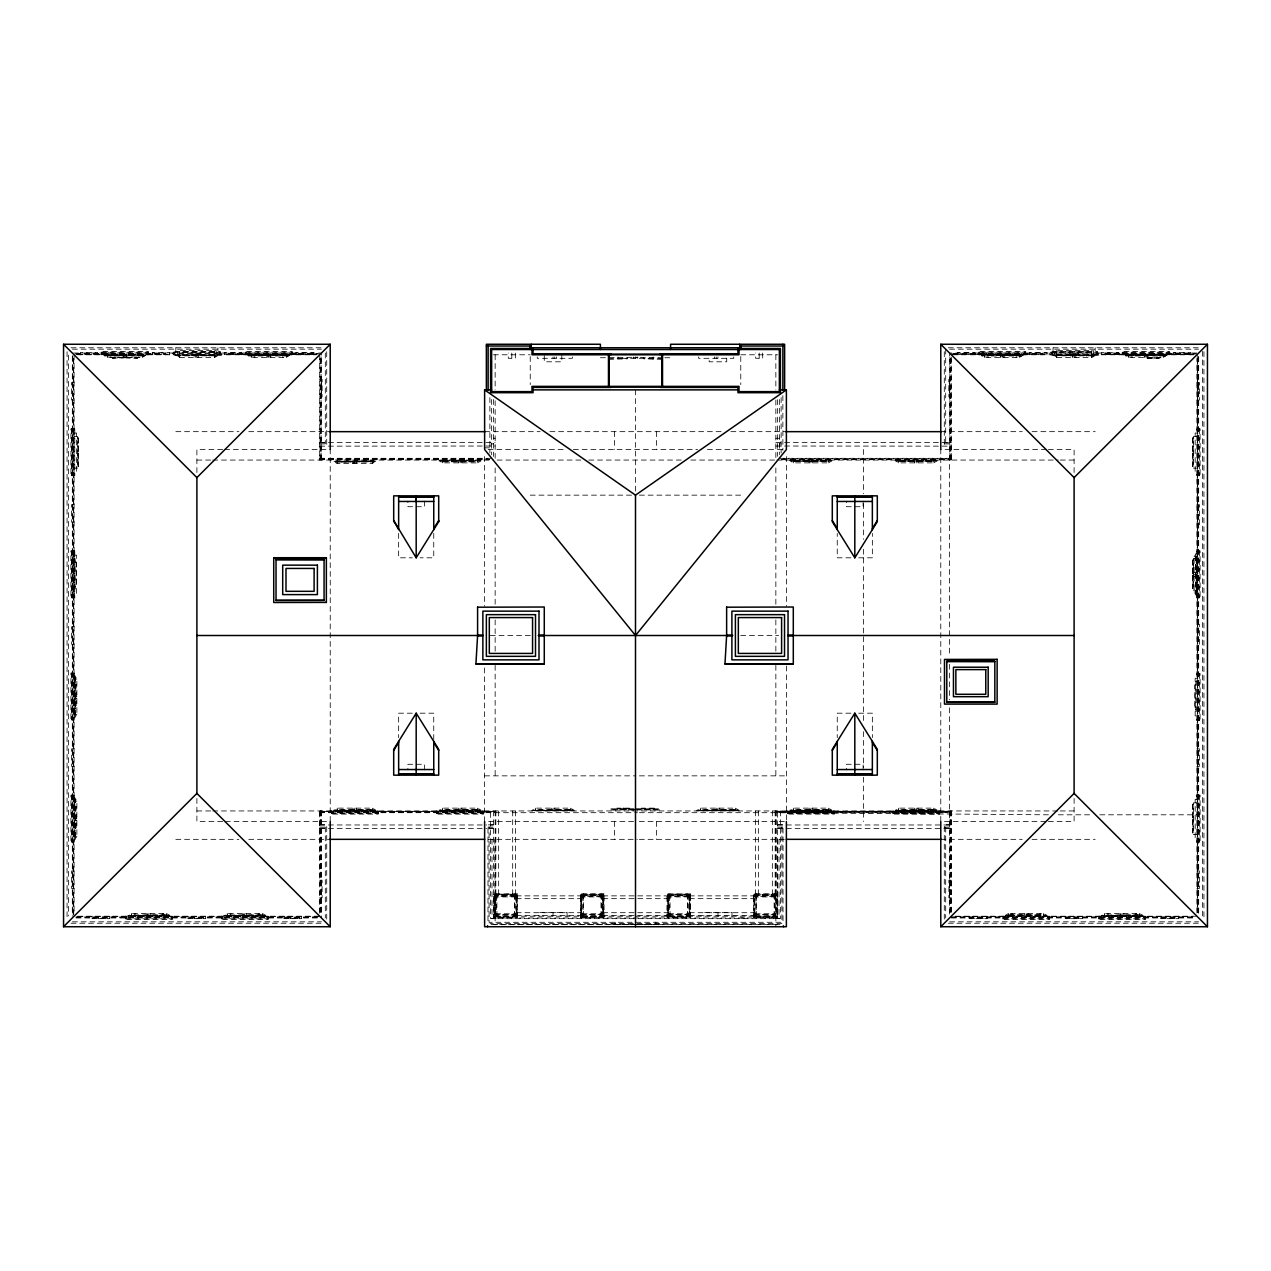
<?xml version="1.0" encoding="UTF-8"?>
<svg xmlns="http://www.w3.org/2000/svg" width="1271" height="1271" viewBox="0 0 1271 1271"><rect width="100%" height="100%" fill="white"/><g stroke="black" fill="none" stroke-linecap="round" stroke-linejoin="round"><path stroke-width="0.75" stroke-dasharray="5 3.75" d="M398.649 533.391L398.649 557.81L412.297 557.81M433.745 533.391L433.745 557.81L420.097 557.81M321.452 389.879L321.452 385.939M1198.664 389.879L1198.68 385.939M74.02 597.958L74.02 550.931M106.637 354.959L106.43 355.991L143.48 355.991L143.273 354.959L106.637 354.959L107.415 356.198L103.904 354.784M74.083 675.505L75.482 679.016L75.482 714.095L74.083 717.607M74.083 797.616L75.482 801.127L75.482 836.207L74.083 839.718M178.353 355.991L179.545 355.165L179.338 356.198L175.827 355.483L175.827 347.777M250.498 354.959L250.292 355.991L287.341 355.991L287.135 354.959L250.498 354.959L251.277 356.198L247.766 354.784M169.98 916.216L166.469 914.802L167.248 916.041L167.454 915.009L130.405 915.009L130.611 916.041L131.596 915.517M336.465 460.928L336.259 461.961L373.309 461.961L373.102 460.928L333.733 461.452L375.835 460.753L372.339 463.565L337.244 463.565L333.733 461.452L375.835 461.452L337.244 462.167M265.877 916.216L262.382 914.802L263.145 916.041L263.351 915.009L226.302 915.009L227.493 915.724M375.835 810.946L372.339 809.548L373.102 810.771L373.309 809.738L336.259 809.738L336.465 810.771L373.102 810.771M439.003 460.054L442.515 461.452L441.736 460.229L441.53 461.262L478.579 461.262L478.373 460.229L477.594 461.452L481.105 460.054M481.105 810.946L477.594 809.548L478.373 810.771L478.579 809.738L441.53 809.738L441.736 810.771L478.373 810.771M574.095 810.946L570.584 809.548L571.362 810.771L571.569 809.738L534.519 809.738L534.726 810.771L571.362 810.771M789.895 460.054L793.406 461.452L792.627 460.229L792.421 461.262L829.47 461.262L829.264 460.229L828.485 461.452L831.997 460.054M739.007 810.946L735.496 809.548L736.274 810.771L736.481 809.738L699.431 809.738L699.638 810.771L736.274 810.771M831.997 810.946L828.485 809.548L829.264 810.771L829.47 809.738L792.421 809.738L792.627 810.771L829.264 810.771M895.165 460.054L898.661 461.452L897.898 460.229L897.691 461.262L934.741 461.262L934.535 460.229L933.756 461.452L937.267 460.054M983.865 354.959L983.659 355.991L1020.708 355.991L1020.502 354.959L983.865 354.959L984.628 356.198L981.133 354.784M937.267 810.946L933.756 809.548L934.535 810.771L934.741 809.738L897.691 809.738L897.898 810.771L934.535 810.771M1055.581 355.991L1056.773 355.165L1056.566 356.198L1053.055 355.483L1053.055 347.777M1127.727 354.959L1127.52 355.991L1164.57 355.991L1164.363 354.959L1127.727 354.959L1128.505 356.198L1124.994 354.784M1005.091 916.216L1008.602 914.802L1007.824 916.041L1007.617 915.009L1044.667 915.009L1044.46 916.041L1043.698 914.802L1047.193 916.216M1196.917 595.495L1195.518 591.984L1195.518 556.905L1196.917 553.393M1196.742 556.126L1196.742 592.763L1195.709 592.969L1195.709 555.92L1196.742 556.126L1196.218 574.238M1143.09 916.216L1139.594 914.802L1140.357 916.041L1140.564 915.009L1103.514 915.009L1103.721 916.041L1104.706 915.517M148.119 354.784L148.119 352.21L147.055 354.784M218.993 354.784L220.042 352.21L220.042 354.784M291.98 354.784L291.98 352.21L290.932 354.784M125.765 916.216L125.765 918.79L126.83 916.216M221.678 916.216L221.678 918.79L222.727 916.216M331.636 810.946L331.636 813.519L332.684 810.946M436.89 810.946L436.89 813.519L437.955 810.946M787.782 810.946L787.782 813.519L788.846 810.946M1025.332 354.784L1025.332 352.21L1024.283 354.784M893.052 810.946L893.052 813.519L894.101 810.946M1096.222 354.784L1097.27 352.21L1097.27 354.784M1169.209 354.784L1169.209 352.21L1168.144 354.784M1002.994 916.216L1002.994 918.79L1004.042 916.216M1098.891 916.216L1098.891 918.79L1099.939 916.216M73.956 596.544L71.446 597.608L74.02 597.608M74.083 474.448L71.494 475.497L74.083 475.497M74.083 718.655L71.494 719.72L74.083 719.72M74.083 840.767L71.494 841.831L74.083 841.831M1196.917 430.234L1199.506 429.169L1196.917 429.169M1196.917 552.345L1199.506 551.28L1196.917 551.28M1196.917 674.949L1199.506 673.884L1196.917 673.884M1196.917 796.552L1199.506 795.503L1196.917 795.503M76.88 714.095L74.782 717.607L74.782 675.505L76.88 679.016L76.88 714.095L74.449 714.095L74.449 679.016L76.88 679.016M76.88 836.207L74.782 839.718L74.782 797.616L76.88 801.127L76.88 836.207L74.449 836.207L74.449 801.127L76.88 801.127M1194.12 556.905L1196.218 553.393L1196.218 595.495L1194.12 591.984L1194.12 556.905L1196.551 556.905M320.054 459.705L321.452 458.307M494.212 917.154L495.499 915.867L515.851 915.867L517.138 917.154L517.138 894.212L494.212 894.212L494.212 917.154L517.138 917.154M494.212 894.212L495.499 895.515L515.851 895.515L517.138 894.212M580.768 917.154L582.054 915.867L582.054 895.515L580.768 894.212L603.693 894.212L603.693 917.154L580.768 917.154L580.768 894.212M582.054 895.515L602.406 895.515L603.693 894.212M667.339 917.154L668.625 915.867L668.625 895.515L667.339 894.212L667.339 917.154L690.264 917.154L690.264 894.212L667.339 894.212M668.625 895.515L688.977 895.515L690.264 894.212M753.894 917.154L755.181 915.867L755.181 895.515L753.894 894.212L776.835 894.212L776.835 917.154L753.894 917.154L753.894 894.212M755.181 895.515L775.532 895.515L776.835 894.212M949.548 812.693L950.946 811.295M143.273 354.959L142.495 356.198L146.006 355.483L103.904 355.483L107.415 357.596L142.495 357.596L146.006 354.784M215.419 355.991L214.227 355.165L214.434 356.198L217.945 355.483L175.827 355.483L179.338 357.596L214.434 357.596L217.945 355.483L217.945 347.777M287.135 354.959L286.372 356.198L289.867 355.483L247.766 355.483L251.277 357.596L286.372 357.596L289.867 354.784M477.594 462.866L481.105 460.753L439.003 460.753L442.515 462.866L477.594 462.866L477.594 460.054M828.485 462.866L831.997 460.753L789.895 460.753L793.406 462.866L828.485 462.866L828.485 460.054M1020.502 354.959L1019.723 356.198L1023.234 355.483L981.133 355.483L984.628 357.596L1019.723 357.596L1023.234 354.784M166.469 914.802L127.878 915.517L169.98 915.517L166.469 913.404L131.39 913.404L127.878 916.216M372.339 809.548L333.733 810.247L375.835 810.247L372.339 808.134L337.244 808.134L333.733 810.946M1092.647 355.991L1091.455 355.165L1091.662 356.198L1095.173 355.483L1053.055 355.483L1056.566 357.596L1091.662 357.596L1095.173 355.483L1095.173 347.777M933.756 462.866L937.267 460.753L895.165 460.753L898.661 462.866L933.756 462.866L933.756 460.054M262.382 914.802L223.775 915.517L265.877 915.517L262.382 913.404L227.287 913.404L223.775 916.216M1164.363 354.959L1163.585 356.198L1167.096 355.483L1124.994 355.483L1128.505 357.596L1163.585 357.596L1167.096 354.784M477.594 809.548L439.003 810.247L481.105 810.247L477.594 808.134L442.515 808.134L439.003 810.946M570.584 809.548L531.993 810.247L574.095 810.247L570.584 808.134L535.504 808.134L531.993 810.946M735.496 809.548L696.905 810.247L739.007 810.247L735.496 808.134L700.416 808.134L696.905 810.946M828.485 809.548L789.895 810.247L831.997 810.247L828.485 808.134L793.406 808.134L789.895 810.946M933.756 809.548L895.165 810.247L937.267 810.247L933.756 808.134L898.661 808.134L895.165 810.946M1008.602 913.404L1005.091 915.517L1047.193 915.517L1043.698 913.404L1008.602 913.404L1008.602 915.835L1043.698 915.835L1043.698 913.404M1139.594 914.802L1100.988 915.517L1143.09 915.517L1139.594 913.404L1104.499 913.404L1100.988 916.216M373.102 460.928L372.339 462.167M75.482 714.095L74.258 714.874L75.291 715.08L75.291 678.031L74.258 678.237L75.482 679.016M75.482 801.127L74.258 800.349L75.291 800.142L75.291 837.192L74.258 836.985L75.482 836.207M1195.518 591.984L1196.551 591.778L1196.44 574.651M336.465 810.771L337.244 809.548M441.736 810.771L442.515 809.548M534.726 810.771L535.504 809.548M699.638 810.771L700.416 809.548M792.627 810.771L793.406 809.548M897.898 810.771L898.661 809.548M71.017 347.777L322.755 347.777M948.245 347.777L1199.983 347.777M72.415 349.175L321.356 349.175M949.644 349.175L1198.585 349.175M214.434 351.988L179.338 351.988L179.338 354.784M1056.566 351.988L1091.662 351.988M101.442 352.21L148.469 352.21M173.38 352.21L220.391 352.21M245.303 352.21L292.33 352.21M978.67 352.21L1025.697 352.21M1050.609 352.21L1097.62 352.21M1122.531 352.21L1169.558 352.21M1196.917 353.036L949.548 353.036L949.548 656.36M76.053 353.386L165.309 353.386M228.462 353.386L317.718 353.386M953.282 353.386L1042.538 353.386M1105.691 353.386L1194.947 353.386M76.053 354.005L165.309 354.005M173.73 354.784L173.73 352.21L174.778 353.91L218.993 353.91M228.462 354.005L319.704 354.005M951.296 354.005L1042.538 354.005M1050.958 354.784L1050.958 352.21L1052.007 353.91L1096.222 353.91M1105.691 354.005L1196.917 354.005M75.656 354.132L169.52 354.132M195.305 354.259L192.858 353.91M198.451 354.259L200.945 353.91M224.252 354.132L318.115 354.132M952.837 354.132L1046.923 354.132M1072.533 354.259L1070.071 353.91M1075.679 354.259L1078.173 353.91M1101.306 354.132L1195.391 354.132M78.039 354.434L165.309 354.434M228.462 354.434L315.732 354.434M955.268 354.434L1042.538 354.434M1105.691 354.434L1192.961 354.434M77.229 354.784L316.543 354.784M493.386 354.784L530.229 354.784M740.771 354.784L777.614 354.784M1193.85 354.784L951.296 354.784L951.296 460.054M107.622 355.276L124.749 355.483M142.288 355.276L125.162 355.483M196.671 355.276L179.561 355.483M197.1 355.276L214.227 355.483M251.483 355.276L268.61 355.483M286.15 355.276L269.023 355.483M1002.39 355.276L1019.517 355.276M1056.773 355.276L1073.9 355.276M1074.329 355.276L1091.439 355.483M1128.712 355.276L1145.838 355.483M1163.378 355.276L1146.251 355.483M600.405 357.755L634.849 357.262M662.874 357.755L635.85 357.262M664.797 357.755L670.595 357.755M112.325 357.945L124.256 357.945M125.654 357.945L137.586 357.945M653.04 358.295L617.96 358.295L617.96 356.897M1147.093 358.295L1159.041 358.295M608.428 358.74L627.477 358.74L627.477 357.755M662.572 358.74L643.523 358.74L643.523 357.755M608.888 359.232L627.032 358.74M662.112 359.232L643.968 358.74M319.704 379.346L322.103 379.346L322.103 396.902L319.704 396.902M951.296 379.346L948.849 379.346L948.849 396.902L951.296 396.902M74.083 382.507L71.621 382.507L71.621 400.047L74.083 400.047M1196.917 382.507L1199.379 382.507L1199.379 400.047L1196.917 400.047M1196.917 428.82L1200.078 428.82L1200.078 475.847L1196.917 475.847M74.083 429.169L71.494 429.169L74.083 429.534M1196.917 429.534L1198.839 429.534M74.083 475.147L72.161 475.147L72.161 429.534L74.083 429.884M1196.917 429.884L1198.68 429.884M72.32 429.884L74.083 430.234M175.827 431.663L238.9 431.663M248.751 431.663L330.222 431.663M484.616 431.663L540.127 431.663M549.898 431.663L721.102 431.663M730.873 431.663L786.384 431.663M940.778 431.663L1022.249 431.663M1032.1 431.663L1095.173 431.663M74.782 433.03L76.53 433.03L76.53 471.636L74.782 471.636M1196.917 433.03L1195.169 433.03L1195.169 471.636L1196.917 471.636M74.083 436.541L77.579 436.541L77.579 468.125L74.083 468.125M1196.917 436.541L1193.421 436.541L1193.421 468.125L1196.917 468.125M77.579 437.955L78.643 437.955L78.119 451.809M1193.421 437.955L1192.357 437.955L1192.881 451.809M78.119 438.304L78.119 451.459M493.386 438.257L495.15 438.257M775.85 438.257L779.361 438.257M1192.881 438.304L1192.881 451.459M319.704 442.515L495.15 442.515M775.85 442.515L951.296 442.515M319.704 442.769L325.312 442.769M945.688 442.769L951.296 442.769M319.704 443.897L326.711 443.897M491.639 443.897L493.386 443.897M779.361 443.897L781.125 443.897M944.289 443.897L951.296 443.897M319.704 446.153L495.15 446.026M775.85 446.026L951.296 446.153M484.616 447.837L491.639 447.837M222.632 449.521L196.894 449.521L196.894 473.702M224.617 449.521L330.222 449.521L330.222 821.479L224.617 821.479M488.128 449.521L563.593 449.521M573.38 449.521L697.62 449.521M707.407 449.521L782.872 449.521M1046.383 449.521L940.778 449.521L940.778 821.479L1046.383 821.479M1048.368 449.521L1074.106 449.521L1074.106 477.594M78.119 452.857L78.643 466.727L77.579 466.727M1192.881 452.857L1192.357 466.727L1193.421 466.727M78.119 453.207L78.119 466.378M1192.881 453.207L1192.881 466.378M319.704 458.307L491.416 458.307M779.584 458.307L951.296 458.307M319.704 458.656L487.762 458.656M783.746 458.656L951.296 458.656M319.704 459.276L489.224 459.276M781.776 459.276L951.296 459.276M319.704 459.705L489.748 459.705M781.776 459.705L951.296 459.705M196.894 460.054L210.748 460.054M212.734 460.054L493.386 460.054M580.863 460.054L495.15 460.054L495.15 399.491M588.791 460.054L681.987 460.054M690.852 460.054L775.85 460.054L775.85 399.491M776.931 460.054L1058.266 460.054M1060.252 460.054L1074.106 460.054M442.515 460.42L477.594 460.42M793.406 460.42L828.485 460.42M898.661 460.42L933.756 460.42M337.244 461.135L372.339 461.135M442.515 461.452L477.594 461.452M793.406 461.452L828.485 461.452M898.661 461.452L933.756 461.452M337.244 461.802L372.339 461.802M442.515 461.802L477.594 461.802M1196.917 474.448L1199.506 475.497L1196.917 475.497M72.32 474.798L74.083 474.798M1196.917 474.798L1198.68 474.798M1196.917 475.147L1198.839 475.147M530.229 495.15L631.608 495.15M639.392 495.15L740.771 495.15M74.083 504.619L71.621 504.619L71.621 522.159L74.083 522.159M1196.917 504.619L1199.379 504.619L1199.379 524.621L1196.917 524.621M1196.917 550.931L1200.078 550.931L1200.078 597.958L1196.917 597.958M74.02 551.28L71.446 551.28L74.004 551.63M1196.917 551.63L1198.839 551.63M74.004 597.259L72.082 597.259L72.082 551.63L73.988 551.995M1196.917 551.995L1198.68 551.995M72.24 551.995L73.956 552.345M74.782 555.141L76.53 555.141L76.53 593.748L74.782 593.748M1196.218 557.111L1195.518 556.905M850.903 557.81L837.255 557.81L837.255 533.391M858.703 557.81L872.351 557.81L872.351 533.391M74.083 558.652L75.132 558.652L75.132 590.237L74.083 590.237M1196.917 558.652L1193.421 558.652L1193.421 590.237L1196.917 590.237M1193.421 560.066L1192.357 560.066L1192.881 573.92M1192.881 560.416L1192.881 573.571M75.132 562.163L76.181 562.163L76.181 586.725L75.132 586.725M1194.12 572.697L1196.551 572.697M1194.12 574.444L1196.551 574.444M1192.881 574.969L1192.357 588.838L1193.421 588.838M1192.881 575.318L1192.881 588.473M1194.12 576.192L1196.551 576.192M1196.218 591.778L1196.742 592.763M1194.12 591.984L1196.551 591.984M1196.917 596.544L1199.506 597.608L1196.917 597.608M72.24 596.909L73.988 596.909M1196.917 596.909L1198.68 596.909M1196.917 597.259L1198.839 597.259M1196.917 624.268L1199.379 624.268L1199.379 645.271L1196.917 645.271M74.083 626.73L71.621 626.73L71.621 644.27L74.083 644.27M490.304 635.5L531.564 635.5M740.691 635.5L778.63 635.5M74.083 673.042L70.922 673.042L70.922 720.069L74.083 720.069M74.083 673.392L71.494 673.392L74.083 673.741M1196.917 673.535L1200.078 673.535L1200.078 720.562L1196.917 720.562M74.083 719.37L72.161 719.37L72.161 673.741L74.083 674.091M1196.917 674.043L1198.839 674.25M72.32 674.091L74.083 674.456M1196.917 674.599L1198.68 674.599M1196.917 678.253L1195.169 678.253L1195.169 715.859L1196.917 715.859M74.083 680.763L75.132 680.763M1196.917 681.256L1195.868 681.256L1195.868 712.84L1196.917 712.84M75.132 684.275L76.181 684.275L76.181 708.837L75.132 708.837M1195.868 684.767L1194.819 684.767L1194.819 709.329L1195.868 709.329M74.449 694.808L76.88 694.808M74.449 696.556L76.88 696.556M74.449 698.303L76.88 698.303M74.083 712.348L75.132 712.348M412.297 713.19L398.649 713.19L398.649 737.609M420.097 713.19L433.745 713.19L433.745 741.358M850.903 713.19L837.255 713.19L837.255 737.609M858.703 713.19L872.351 713.19L872.351 737.609M72.32 719.005L74.083 719.005M1196.917 719.164L1199.506 720.212L1196.917 720.212M1196.917 719.513L1198.68 719.513M1196.917 720.069L1198.839 719.863M74.083 748.841L71.621 748.841L71.621 766.381L74.083 766.381M1196.917 748.841L1199.379 748.841L1199.379 766.381L1196.917 766.381M484.616 775.85L635.5 775.85M639.456 775.85L786.384 775.85M74.083 795.153L70.922 795.153L70.922 842.18L74.083 842.18M1196.917 795.153L1200.078 795.153L1200.078 842.18L1196.917 842.18M74.083 795.503L71.494 795.503L74.083 795.853M1196.917 795.853L1198.839 795.853M74.083 841.466L72.161 841.466L72.161 795.853L74.083 796.202M1196.917 796.202L1198.68 796.202M72.32 796.202L74.083 796.552M1196.917 799.364L1195.169 799.364L1195.169 837.97L1196.917 837.97M74.083 802.875L75.132 802.875M1196.917 802.875L1193.421 802.875L1193.421 834.459L1196.917 834.459M1193.421 804.273L1192.357 804.273L1192.881 818.143M1192.881 804.622L1192.881 817.793M75.132 806.386L76.181 806.386L76.181 830.948L75.132 830.948M633.387 808.833L610.938 808.833L610.938 810.946M635.961 808.833L660.062 808.833L660.062 810.946M635.262 809.198L611.971 809.897M635.5 809.198L659.029 809.897M633.895 809.722L631.433 810.072M610.938 809.897L660.062 809.897M196.894 810.946L210.748 810.946M212.734 810.946L1058.266 810.946M1060.252 810.946L1074.106 810.946M319.704 811.295L495.15 811.295M775.85 811.295L951.296 811.295M319.704 812.344L495.15 812.344M775.85 812.344L951.296 812.344M319.704 812.693L637.47 812.693M639.44 812.693L951.296 812.693M331.286 813.519L378.297 813.519M436.541 813.519L483.568 813.519M787.432 813.519L834.459 813.519M892.703 813.519L939.714 813.519M1048.4 814.806L777.614 812.693M1058.298 814.806L1091.9 814.806M1099.812 814.806L1198.68 814.806M74.449 816.903L76.88 816.903M74.449 818.667L76.88 818.667M1192.881 819.191L1192.357 833.045L1193.421 833.045M1192.881 819.541L1192.881 832.696M74.449 820.415L76.88 820.415M222.632 821.479L196.894 821.479L196.894 793.406M633.594 821.479L484.616 821.479L484.616 665.321M639.329 821.479L786.384 821.479L786.384 665.321M1048.368 821.479L1074.106 821.479L1074.106 793.406M319.704 824.847L326.711 824.847L326.711 919.298M493.386 824.847L487.985 824.847L487.985 923.366M777.614 824.847L783.015 824.847L783.015 923.366L489.971 923.366M951.296 824.847L944.289 824.847L944.289 919.298M319.704 824.974L486.65 824.974M490.59 824.974L493.386 824.974M777.614 824.974L951.296 824.974M319.704 827.103L326.711 827.103M487.985 827.103L493.386 827.103M777.614 827.103L783.015 827.103M944.289 827.103L951.296 827.103M319.704 828.231L325.312 828.231M489.081 828.231L493.386 828.231M777.614 828.231L781.919 828.231M945.688 828.231L951.296 828.231M319.704 828.485L486.65 828.485M490.59 828.485L493.386 828.485M777.614 828.485L951.296 828.485M74.083 834.459L75.132 834.459M175.827 839.337L238.9 839.337M248.751 839.337L330.222 839.337M488.128 839.337L637.407 839.337M639.329 839.337L786.384 839.337M940.778 839.337L1022.249 839.337M1032.1 839.337L1095.173 839.337M1196.917 840.767L1199.506 841.831L1196.917 841.831M72.32 841.116L74.083 841.116M1196.917 841.116L1198.68 841.116M1196.917 841.466L1198.839 841.466M74.083 870.953L71.621 870.953L71.621 888.493L74.083 888.493M1196.917 870.953L1199.379 870.953L1199.379 888.493L1196.917 888.493M319.704 880.215L322.103 880.215L322.103 897.755L319.704 897.755M951.296 880.215L948.897 880.215L948.897 897.755L951.296 897.755M776.247 894.8L754.481 894.8L754.481 916.566L776.247 916.566M689.47 895.006L668.117 895.006L668.117 916.359L689.47 916.359M776.041 895.006L754.688 895.006L754.688 916.359L776.041 916.359M775.85 895.165L754.831 895.165L754.831 916.216M516.201 895.864L581.705 895.864M602.756 895.864L668.276 895.864M689.327 895.864L754.831 895.864M493.847 896.913L517.488 896.913M580.418 896.913L604.059 896.913M666.989 896.913L690.614 896.913M753.544 896.913L777.185 896.913M514.437 897.612L515.851 897.612M601.008 897.612L602.406 897.612M687.579 897.612L688.977 897.612M774.134 897.612L775.532 897.612M516.201 898.661L581.705 898.661M602.756 898.661L668.276 898.661M689.327 898.661L754.831 898.661M516.201 912.705L581.705 912.705M602.756 912.705L668.276 912.705M689.327 912.705L754.831 912.705M495.499 913.754L516.344 913.754M582.054 913.754L602.915 913.754M668.625 913.754L689.47 913.754M755.181 913.754L776.041 913.754M493.847 914.453L517.488 914.453M580.418 914.453L604.059 914.453M666.989 914.453L690.614 914.453M753.544 914.453L777.185 914.453M1008.602 914.802L1043.698 914.802M516.201 915.517L581.705 915.517M602.756 915.517L668.276 915.517M689.327 915.517L754.831 915.517M582.054 915.867L602.406 915.867L603.693 917.154M668.625 915.867L688.977 915.867L690.264 917.154M755.181 915.867L775.532 915.867L776.835 917.154M77.706 916.216L319.704 916.216L319.704 810.946M495.15 916.216L777.614 916.216M955.172 916.216L1196.917 916.216L1196.917 358.581M494.991 916.359L516.344 916.359L516.344 895.006L494.991 895.006L516.201 895.165L516.201 916.216M78.039 916.566L319.704 916.566M955.268 916.566L1192.961 916.566M75.895 916.868L319.704 916.995M951.296 916.868L1194.994 916.868M126.83 917.09L171.045 917.09L172.093 918.79L172.093 916.216M222.727 917.09L266.942 917.09L267.99 918.79L267.99 916.216M1004.042 917.09L1048.257 917.09L1049.306 918.79L1049.306 916.216M1099.939 917.09L1144.154 917.09L1145.203 918.79L1145.203 916.216M76.053 917.614L319.704 917.614M951.296 917.614L1194.947 917.614M76.053 917.964L317.718 917.964M493.386 917.964L777.614 917.964L777.614 810.946M951.296 917.964L1194.947 917.964M92.179 918.202L109.735 918.202M188.092 918.202L205.664 918.202M284.053 918.202L301.592 918.202M969.757 918.202L987.297 918.202M1065.654 918.202L1082.527 918.202M1160.916 918.202L1178.471 918.202M125.416 918.79L172.443 918.79M221.313 918.79L268.34 918.79M1002.628 918.79L1049.655 918.79M1098.541 918.79L1145.552 918.79M72.415 921.825L321.356 921.825M949.644 921.825L1198.585 921.825M71.017 923.223L322.755 923.223M948.245 923.223L1199.983 923.223M491.035 924.637L634.928 924.637M636.072 924.637L779.965 924.637M982.451 353.036L986.391 353.036M105.223 353.036L109.163 353.036M740.771 917.964L744.711 917.964M284.609 917.964L288.549 917.964M1122.881 354.784L1122.881 352.21L1123.945 354.784M979.02 354.784L979.02 352.21L980.068 354.784M245.668 354.784L245.668 352.21L246.717 354.784M101.791 354.784L101.791 352.21L102.856 354.784M938.316 810.946L939.364 813.519L939.364 810.946M833.045 810.946L834.11 813.519L834.11 810.946M482.154 810.946L483.218 813.519L483.218 810.946M376.899 810.946L377.948 813.519L377.948 810.946M949.548 458.307L950.946 459.705M320.054 811.295L321.452 812.693M1104.499 914.802L1104.706 915.835M227.287 914.802L227.493 915.835M131.39 914.802L131.596 915.835M1203.939 351.733L1203.939 919.267M1202.541 351.161L1202.541 915.883M1199.506 428.82L1199.506 475.847M1199.506 550.931L1199.506 597.958M1199.506 673.535L1199.506 720.562M1199.506 795.153L1199.506 842.18M1198.68 356.738L1198.68 916.216M1198.346 356.77L1198.346 914.23M1197.711 358.756L1197.711 912.244M1197.552 358.581L1197.552 912.419M1197.282 354.784L1197.282 912.244M1192.881 437.955L1192.881 466.727M1192.881 560.066L1192.881 588.838M1192.881 804.273L1192.881 833.045M1190.784 354.784L1190.784 352.385L1173.244 352.385L1173.244 354.784M1178.471 916.216L1178.471 918.663L1160.916 918.663L1160.916 916.216M1169.558 354.784L1169.558 351.638L1122.531 351.638L1122.531 354.784M1168.859 352.877L1168.859 354.784M1168.494 353.036L1168.494 354.784M1163.585 355.165L1163.585 357.596M1160.073 354.784L1160.073 357.945L1146.045 357.945L1146.045 354.784M1159.041 357.945L1147.093 357.945M1147.792 355.165L1147.792 357.596M1145.552 916.216L1145.552 919.362L1098.541 919.362L1098.541 916.216M1144.853 916.216L1144.853 918.123M1144.504 916.216L1144.504 917.964M1144.297 355.165L1144.297 357.596M1144.154 916.216L1144.154 917.09M1139.594 913.404L1139.594 915.835L1104.499 915.835L1104.499 913.404M1136.083 913.404L1136.083 916.216M1132.016 354.784L1132.016 357.596M1128.505 355.165L1128.505 357.596M1123.802 913.404L1123.802 915.835M1123.58 353.036L1123.58 354.784M1123.23 352.877L1123.23 354.784M1122.039 913.404L1122.039 916.216M1120.291 913.404L1120.291 915.835M1118.845 354.784L1118.845 352.385L1101.306 352.385L1101.306 354.784M1108.01 913.404L1108.01 916.216M1105.691 353.036L1105.691 354.784M1099.59 916.216L1099.59 917.964M1099.24 916.216L1099.24 918.123M1098.668 353.036L1098.668 355.133L1049.544 355.133L1049.544 353.036M1097.62 354.784L1097.62 351.638L1050.609 351.638L1050.609 354.784M1096.921 352.877L1096.921 354.784M1096.571 353.036L1096.571 354.784M1093.41 354.784L1093.41 350.574L1054.819 350.574L1054.819 354.784M1093.06 355.133L1079.73 355.133M1092.742 355.848L1055.486 355.848M1091.662 350.574L1091.662 354.784M1091.662 355.165L1091.662 357.596M1086.387 355.133L1086.387 356.198M1082.527 916.216L1082.527 918.663L1065.654 918.663L1065.654 916.216M1075.902 354.959L1075.87 357.596M1075.727 353.91L1075.663 355.483M1075.012 353.91L1075.012 354.959M1074.106 355.165L1074.106 357.596M1073.232 353.91L1073.232 354.959M1072.533 353.91L1072.359 357.596M1068.498 355.133L1055.168 355.133M1056.566 350.574L1056.566 354.784M1056.566 355.165L1056.566 357.596M1052.007 353.91L1052.007 354.784M1051.657 353.036L1051.657 354.784M1051.308 352.877L1051.308 354.784M1049.655 916.216L1049.655 919.362L1002.628 919.362L1002.628 916.216M1048.956 916.216L1048.956 918.123M1048.607 916.216L1048.607 917.964M1048.257 916.216L1048.257 917.09M1046.923 354.784L1046.923 352.385L1029.367 352.385L1029.367 354.784M1042.538 353.036L1042.538 354.784M1040.186 913.404L1040.186 916.216M1027.905 913.404L1027.905 915.835M1026.142 913.404L1026.142 915.835M1025.697 354.784L1025.697 351.638L978.67 351.638L978.67 354.784M1024.982 352.877L1024.982 354.784M1024.633 353.036L1024.633 354.784M1024.394 913.404L1024.394 915.835M1019.723 355.165L1019.723 357.596M1016.212 354.784L1016.212 357.596M1012.113 913.404L1012.113 916.216M1003.931 355.165L1003.931 357.596M1003.693 916.216L1003.693 917.964M1003.343 916.216L1003.343 918.123M1002.183 354.784L1002.183 357.596M1001.977 355.483L984.85 355.483M1000.42 355.165L1000.42 357.596M988.139 354.784L988.139 357.596M987.297 916.216L987.297 918.663L969.757 918.663L969.757 916.216M984.628 355.165L984.628 357.596M979.719 353.036L979.719 354.784M979.369 352.877L979.369 354.784M974.984 354.784L974.984 352.385L957.444 352.385L957.444 354.784M951.296 810.946L951.296 916.216M950.946 358.692L950.946 460.054M950.946 810.946L950.946 912.308M950.517 358.692L950.517 460.054M950.644 810.946L950.644 912.34M949.898 356.738L949.898 460.054M949.898 810.946L949.898 914.262M949.548 664.288L949.548 699.924M949.548 707.852L949.548 916.216M949.31 379.346L949.31 396.902M949.358 880.215L949.358 897.755M948.849 458.307L948.849 460.054M945.688 349.175L945.688 443.897M945.688 827.103L945.688 917.932M944.289 351.702L944.289 446.153M939.714 810.946L939.714 814.107L892.703 814.107L892.703 810.946M939.015 810.946L939.015 812.852L893.402 812.852L893.402 810.946M938.665 810.946L938.665 812.693M933.756 808.134L933.756 810.58L898.661 810.58L898.661 808.134M932.707 461.103L899.725 461.103M917.964 460.42L917.964 462.866M917.964 808.134L917.964 810.58M916.216 460.42L916.216 462.866M916.216 808.134L916.216 810.58M914.453 460.42L914.453 462.866M914.453 808.134L914.453 810.58M898.661 460.054L898.661 462.866M893.751 810.946L893.751 812.693M863.581 449.521L863.581 493.752M863.581 503.666L863.581 539.349M863.581 549.263L863.581 721.737M863.581 731.651L863.581 767.334M863.581 777.248L863.581 821.479M863.12 501.108L863.12 506.716L846.502 506.716L846.502 501.108M863.12 769.892L863.12 764.284L846.502 764.284L846.502 769.892M834.459 810.946L834.459 814.107L787.432 814.107L787.432 810.946M833.76 810.946L833.76 812.852L788.131 812.852L788.131 810.946M833.395 810.946L833.395 812.693M828.485 808.134L828.485 810.58L793.406 810.58L793.406 808.134M827.437 461.103L811.295 461.103M812.693 460.42L812.693 462.866M812.693 808.134L812.693 810.58M810.946 460.42L810.946 462.866M810.946 808.134L810.946 810.58M810.421 461.452L794.454 461.103M809.198 460.42L809.198 462.866M809.198 808.134L809.198 810.58M793.406 460.054L793.406 462.866M788.481 810.946L788.481 812.693M786.384 456.543L786.384 606.108M782.872 395.646L782.872 450.315M781.919 827.103L781.919 922.285L489.081 922.285L489.081 827.103M781.125 397.569L781.125 453.032M780.41 810.946L780.41 918.663L490.59 918.663L490.59 810.946M779.361 399.523L779.361 454.668M779.012 839.337L779.012 918.663M777.614 399.65L777.614 456.353M777.661 924.637L493.339 924.637M777.518 839.337L777.518 918.663M776.12 810.946L776.12 918.663M775.85 354.784L775.85 389.879M775.85 467.95L775.85 606.108M775.85 619.93L775.85 651.515M775.85 665.321L775.85 775.85M775.85 810.946L775.85 926.734M775.532 895.515L775.532 915.867M775.151 810.946L775.151 895.165M774.134 893.863L774.134 917.503M773.435 914.453L773.435 915.867M772.339 810.946L772.339 895.165M762.695 353.036L762.695 358.295L755.673 358.295L755.673 353.036M759.184 353.036L759.184 358.295M758.342 810.946L758.342 895.165M757.294 895.515L757.294 896.913M756.595 893.863L756.595 917.503M755.546 810.946L755.546 895.165M740.771 356.547L740.771 384.62M735.496 808.134L735.496 810.58L700.416 810.58L700.416 808.134M733.748 356.897L733.748 358.295L698.653 358.295L698.653 356.897M732.001 916.216L732.001 912.356L703.927 912.356L703.927 916.216M726.726 358.12L726.726 361.806L709.186 361.806L709.186 358.12M719.72 808.134L719.72 810.58M717.956 356.897L717.956 358.295M717.956 808.134L717.956 810.58M717.956 912.356L717.956 916.216M716.209 356.897L716.209 358.295M716.209 808.134L716.209 810.58M714.445 356.897L714.445 358.295M689.327 916.216L689.327 895.165L668.276 895.165L668.276 916.216M688.977 895.515L688.977 915.867M687.579 893.863L687.579 917.503M686.864 914.453L686.864 915.867M670.723 895.515L670.723 896.913M670.024 893.863L670.024 917.503M658.807 923.223L658.807 924.287L612.193 924.287L612.193 923.223M656.551 431.663L656.551 449.521M656.551 821.479L656.551 839.337M655.82 922.174L655.82 924.287M654.454 808.833L641.108 808.833M654.136 808.134L641.426 808.134M653.04 356.897L653.04 359.232M638.042 357.755L636.549 357.755M637.248 356.897L637.248 358.295M635.5 356.897L635.5 358.295M635.5 389.879L635.5 491.242M634.499 357.755L632.99 357.755M633.895 809.007L633.895 810.072M633.752 356.897L633.752 358.295M629.892 808.833L616.546 808.833M629.574 808.134L616.864 808.134M623.219 807.784L623.219 808.833M615.18 922.174L615.18 924.287M614.449 431.663L614.449 449.521M614.449 821.479L614.449 839.337M602.756 916.216L602.756 895.165L581.705 895.165L581.705 916.216M602.406 895.515L602.406 915.867M601.008 893.863L601.008 917.503M600.309 914.453L600.309 915.867M584.167 895.515L584.167 896.913M583.468 893.863L583.468 917.503M572.347 356.897L572.347 358.295L537.252 358.295L537.252 356.897M570.584 808.134L570.584 810.58L535.504 810.58L535.504 808.134M567.073 916.216L567.073 912.356L538.999 912.356L538.999 916.216M561.814 354.434L561.814 361.806L544.274 361.806L544.274 354.434M556.555 356.897L556.555 358.295M554.792 356.897L554.792 358.295M554.792 808.134L554.792 810.58M553.044 356.897L553.044 358.295M553.044 808.134L553.044 810.58M553.044 912.356L553.044 916.216M551.28 808.134L551.28 810.58M530.229 356.547L530.229 384.62M515.851 895.515L515.851 915.867M515.502 810.946L515.502 895.165M515.327 353.036L515.327 358.295L508.305 358.295L508.305 353.036M514.437 893.863L514.437 917.503M513.738 914.453L513.738 915.867M512.69 810.946L512.69 895.165M511.816 353.036L511.816 358.295M498.661 810.946L498.661 895.165M497.596 895.515L497.596 896.913M496.897 893.863L496.897 917.503M495.849 810.946L495.849 895.165M495.499 895.515L495.499 915.867M495.15 354.784L495.15 389.879M495.15 467.95L495.15 606.108M495.15 619.93L495.15 651.515M495.15 665.321L495.15 775.85M495.15 810.946L495.15 924.795M494.88 839.337L495.055 918.663M493.386 399.523L493.386 456.464M493.386 810.946L493.482 918.663M491.988 839.337L491.988 918.663M491.639 399.491L491.639 454.796M489.875 397.569L489.875 453.032M484.616 456.543L484.616 606.108M483.568 810.946L483.568 814.107L436.541 814.107L436.541 810.946M482.869 810.946L482.869 812.852L437.24 812.852L437.24 810.946M482.519 810.946L482.519 812.693M477.594 808.134L477.594 810.58L442.515 810.58L442.515 808.134M461.802 460.42L461.802 462.866M461.802 808.134L461.802 810.58M460.054 460.42L460.054 462.866M460.054 808.134L460.054 810.58M458.307 460.42L458.307 462.866M458.307 808.134L458.307 810.58M442.515 460.054L442.515 462.866M437.605 810.946L437.605 812.693M424.498 501.108L424.498 506.716L407.88 506.716L407.88 501.108M424.498 769.892L424.498 764.284L407.88 764.284L407.88 769.892M378.297 810.946L378.297 814.107L331.286 814.107L331.286 810.946M377.598 810.946L377.598 812.852L331.985 812.852L331.985 810.946M377.249 810.946L377.249 812.693M372.339 460.054L372.339 463.565M372.339 808.134L372.339 810.58L337.244 810.58L337.244 808.134M356.547 461.135L356.547 463.565M356.547 808.134L356.547 810.58M354.784 461.135L354.784 463.565M354.784 808.134L354.784 810.58M353.036 461.135L353.036 463.565M353.036 808.134L353.036 810.58M337.244 460.054L337.244 463.565M332.335 810.946L332.335 812.693M326.711 351.702L326.711 446.153M325.312 353.068L325.312 443.897M325.312 827.103L325.312 917.932M321.642 379.346L321.642 396.902M321.642 880.215L321.642 897.755M321.452 460.054L321.452 353.036L72.32 353.036L72.32 916.216M321.452 810.946L321.452 917.964M321.102 356.738L321.102 460.054M321.102 810.946L321.102 914.262M320.483 358.692L320.483 460.054M320.483 810.946L320.356 912.34M320.054 358.692L320.054 460.054M320.054 810.946L320.054 912.308M319.704 354.784L319.704 460.054M313.381 354.784L313.381 352.385L295.841 352.385L295.841 354.784M301.592 916.216L301.592 918.663L284.053 918.663L284.053 916.216M292.33 354.784L292.33 351.638L245.303 351.638L245.303 354.784M291.631 352.877L291.631 354.784M291.281 353.036L291.281 354.784M286.372 355.165L286.372 357.596M282.861 354.784L282.861 357.596M270.58 355.165L270.58 357.596M268.817 354.784L268.817 357.596M268.34 916.216L268.34 919.362L221.313 919.362L221.313 916.216M267.641 916.216L267.641 918.123M267.291 916.216L267.291 917.964M267.069 355.165L267.069 357.596M266.942 916.216L266.942 917.09M262.382 913.404L262.382 915.835L227.287 915.835L227.287 913.404M258.871 913.404L258.871 916.216M254.788 354.784L254.788 357.596M251.277 355.165L251.277 357.596M246.59 913.404L246.59 915.835M246.367 353.036L246.367 354.784M246.018 352.877L246.018 354.784M244.826 913.404L244.826 916.216M243.079 913.404L243.079 915.835M241.458 354.784L241.458 352.385L224.252 352.385L224.252 354.784M230.798 913.404L230.798 916.216M228.462 353.036L228.462 354.784M222.377 916.216L222.377 917.964M222.028 916.216L222.028 918.123M221.456 353.036L221.456 355.133L172.332 355.133L172.332 353.036M220.391 354.784L220.391 351.638L173.38 351.638L173.38 354.784M219.692 352.877L219.692 354.784M219.343 353.036L219.343 354.784M216.181 354.784L216.181 350.574L177.59 350.574L177.59 354.784M215.832 355.133L202.502 355.133M215.514 355.848L178.258 355.848M214.434 350.574L214.434 354.784M214.434 355.165L214.434 357.596M209.175 355.133L209.175 356.198M205.664 916.216L205.664 918.663L188.092 918.663L188.092 916.216M198.673 354.959L198.641 357.596M198.498 353.91L198.435 355.483M197.799 353.91L197.799 354.959M196.894 355.165L196.894 357.596M196.004 353.91L196.004 354.959M195.305 353.91L195.13 357.596M191.27 355.133L177.94 355.133M179.338 355.165L179.338 357.596M174.778 353.91L174.778 354.784M174.429 353.036L174.429 354.784M174.079 352.877L174.079 354.784M172.443 916.216L172.443 919.362L125.416 919.362L125.416 916.216M171.744 916.216L171.744 918.123M171.394 916.216L171.394 917.964M171.045 916.216L171.045 917.09M169.52 354.784L169.52 352.385L152.329 352.385L152.329 354.784M166.469 913.404L166.469 915.835L131.39 915.835L131.39 913.404M165.309 353.036L165.309 354.784M162.974 913.404L162.974 916.216M150.693 913.404L150.693 915.835M148.929 913.404L148.929 916.216M148.469 354.784L148.469 351.638L101.442 351.638L101.442 354.784M147.77 352.877L147.77 354.784M147.42 353.036L147.42 354.784M147.182 913.404L147.182 915.835M142.495 355.165L142.495 357.596M138.984 354.784L138.984 357.246L110.927 357.246L110.927 354.784M137.586 357.246L137.586 358.295L125.654 357.596M134.901 913.404L134.901 916.216M126.703 355.165L126.703 357.596M126.48 916.216L126.48 917.964M126.131 916.216L126.131 918.123M124.955 355.165L124.955 357.596M124.256 357.596L112.325 358.295L112.325 357.246M123.208 355.165L123.208 357.596M109.735 916.216L109.735 918.663L92.179 918.663L92.179 916.216M107.415 355.165L107.415 357.596M102.506 353.036L102.506 354.784M102.141 352.877L102.141 354.784M97.581 354.784L97.581 352.385L80.391 352.385L80.391 354.784M78.119 437.955L78.119 466.727M74.083 354.784L74.083 912.419M73.718 358.756L73.718 916.216M73.416 358.581L73.289 916.216M73.194 430.234L73.194 474.448M73.083 552.345L73.083 596.544M73.194 674.456L73.194 718.655M73.194 796.552L73.194 840.767M72.669 356.77L72.669 916.216M71.494 428.82L71.494 475.847M71.446 550.931L71.446 597.958M71.494 673.042L71.494 720.069M71.494 795.153L71.494 842.18M68.459 355.117L68.459 915.883M67.061 351.733L67.061 919.267M74.782 428.82L70.922 428.82L70.922 475.847L74.782 475.847L74.782 428.82M74.782 550.931L70.89 550.931L70.89 597.958L74.782 597.958L74.782 550.931M495.15 811.597L319.704 811.597L495.15 811.724M951.296 811.597L775.85 811.597L951.296 811.724M517.488 893.863L493.847 893.863L493.847 917.503L517.488 917.503L517.488 893.863M604.059 893.863L580.418 893.863L580.418 917.503L604.059 917.503L604.059 893.863M690.614 893.863L666.989 893.863L666.989 917.503L690.614 917.503L690.614 893.863M777.185 893.863L753.544 893.863L753.544 917.503L777.185 917.503L777.185 893.863M516.55 894.8L494.8 894.8L494.8 916.566L516.55 916.566L516.55 894.8M603.105 894.8L581.355 894.8L581.355 916.566L603.105 916.566L603.105 894.8M689.676 894.8L667.926 894.8L667.926 916.566L689.676 916.566L689.676 894.8M602.915 895.006L581.562 895.006L581.562 916.359L602.915 916.359L602.915 895.006M514.787 896.563L496.548 896.563L496.548 914.802L514.787 914.802L514.787 896.563M601.358 896.563L583.119 896.563L583.119 914.802L601.358 914.802L601.358 896.563M687.929 896.563L669.674 896.563L669.674 914.802L687.929 914.802L687.929 896.563M774.484 896.563L756.245 896.563L756.245 914.802L774.484 914.802L774.484 896.563"/><path stroke-width="1.5" d="M393.692 521.666L393.692 495.849L438.702 495.849L438.702 521.666L416.189 557.81L393.692 520.538L398.649 529.642M398.649 528.514L398.649 495.849M416.189 557.81L416.189 495.849L416.189 501.457M433.745 529.642L433.745 495.849M477.594 607.204L544.274 607.014L544.274 663.986L475.926 663.986L477.594 635.5M726.631 607.204L793.295 607.014L793.295 663.986L724.963 663.986L726.631 635.5M433.745 528.514L438.702 520.538L438.702 521.666M416.189 713.19L393.692 749.334L393.692 775.151L438.702 775.151L438.702 749.334L416.189 713.19L416.189 775.151M393.692 750.462L398.649 742.486M872.351 528.514L877.308 520.538M854.811 557.81L877.308 521.666L877.308 495.849L832.298 495.849L832.298 521.666L854.811 557.81L854.811 495.849M854.811 713.19L832.298 749.334L832.298 775.151L877.308 775.151L877.308 749.334L854.811 713.19L854.811 775.151M832.298 750.462L837.255 742.486M330.222 344.266L63.55 344.266L63.55 926.734L196.894 793.406L196.894 477.594L330.222 344.266L330.222 449.521M940.778 821.479L940.778 926.734L1207.45 926.734L1074.106 793.406L1074.106 477.594L1207.45 344.266L940.778 344.266L940.778 449.521M940.778 926.734L1074.106 793.406M635.5 926.734L635.5 495.15L786.384 389.879L786.384 449.521L635.5 635.5L484.616 449.521L484.616 389.879L491.639 389.879M486.364 346.014L531.278 346.014M739.722 346.014L782.872 346.014M530.229 347.777L740.771 347.777M610.938 387.417L533.042 387.417L533.042 392.691L490.59 392.691L490.59 348.476L533.042 348.476L533.042 353.735L610.938 353.735L610.938 354.784M660.062 387.417L737.958 387.417L737.958 392.691L780.41 392.691L780.41 348.476L737.958 348.476L737.958 353.735L660.062 353.735L660.062 354.784M532.708 389.879L738.292 389.879M779.361 389.879L786.384 389.879M329.554 431.663L485.284 431.663M785.716 431.663L941.446 431.663M398.649 497.247L433.745 497.247M837.255 497.247L872.351 497.247M398.649 501.457L433.745 501.457M837.255 501.457L872.351 501.457M273.726 557.81L326.361 557.81M276.029 559.669L324.073 559.764M276.029 600.262L324.073 600.262M326.361 602.406L273.726 602.502L273.726 557.715L326.361 557.715L326.361 602.502M477.594 635.309L482.869 635.309M538.999 635.309L544.274 635.309M726.631 635.309L731.889 635.309M788.036 635.309L793.295 635.309M196.894 635.5L482.869 635.5M538.253 635.5L732.747 635.5M788.036 635.5L1074.106 635.5M482.869 635.691L477.594 635.691L477.594 607.014M538.999 635.691L544.274 635.691M731.889 635.691L726.631 635.691L726.631 607.014M788.036 635.691L793.295 635.691M946.8 661.285L994.828 661.285L994.828 702.339L946.8 702.339L946.8 661.285L994.828 661.381M946.8 661.556L994.828 661.556M544.274 663.796L475.926 663.986M793.295 663.796L724.963 663.986M946.8 702.053L994.828 702.148M398.649 769.543L433.745 769.543M837.255 769.543L872.351 769.543M398.649 773.753L433.745 773.753M837.255 773.753L872.351 773.753M329.523 839.337L484.696 839.337M786.304 839.337L941.477 839.337M63.55 926.734L330.222 926.734L330.222 821.479M484.616 389.879L635.5 495.15M940.778 344.266L1074.106 477.594M63.55 344.266L196.894 477.594M196.894 793.406L330.222 926.734M832.298 520.538L837.255 528.514M872.351 742.486L877.308 750.462M433.745 742.486L438.702 750.462M1207.45 344.266L1207.45 926.734M872.351 495.849L872.351 529.642M872.351 741.358L872.351 775.151M837.255 495.849L837.255 529.642M837.255 741.358L837.255 775.151M786.384 821.479L786.384 926.734L484.616 926.734L484.616 821.479M784.636 389.879L784.636 344.266L670.595 344.266L670.595 349.525M783.413 925.685L783.413 926.734M782.872 344.266L782.872 389.879M740.771 346.014L740.771 349.525M739.722 344.266L739.722 347.777M739.007 349.525L739.007 354.784L531.993 354.784L531.993 349.525M661.81 354.784L661.81 386.368M609.19 354.784L609.19 386.368M600.405 349.525L600.405 344.266L486.364 344.266L486.364 389.879M531.278 344.266L531.278 347.777M530.229 346.014L530.229 349.525M488.128 346.014L488.128 389.879M487.587 925.685L487.587 926.734M433.745 741.358L433.745 775.151M398.649 741.358L398.649 775.151M779.361 349.525L491.639 349.525L491.639 391.627L531.993 391.627L531.993 386.368L739.007 386.368L739.007 391.627L779.361 391.627L779.361 349.525M662.525 354.085L608.475 354.085L608.475 387.067L662.525 387.067L662.525 354.085M324.073 559.494L276.029 559.494L276.029 600.548L324.073 600.452L324.073 559.494M317.4 565.15L282.702 565.15L282.702 594.606L317.4 594.606L317.4 565.15M314.112 568.439L285.991 568.439L285.991 591.317L314.112 591.317L314.112 568.439M538.999 611.144L482.869 611.144L482.869 659.856L538.999 659.856L538.999 611.144M788.036 611.144L731.889 611.144L731.889 659.856L788.036 659.856L788.036 611.144M535.504 614.656L486.364 614.656L486.364 656.344L535.504 656.344L535.504 614.656M784.525 614.656L735.401 614.656L735.401 656.344L784.525 656.344L784.525 614.656M532.565 617.579L489.303 617.579L489.303 653.421L532.565 653.421L532.565 617.579M781.601 617.579L738.324 617.579L738.324 653.421L781.601 653.421L781.601 617.579M997.131 659.331L944.496 659.427L944.496 704.102L997.131 704.102L997.131 659.331M988.171 667.211L953.457 667.211L953.457 696.683L988.171 696.683L988.171 667.211M985.772 669.61L955.856 669.61L955.856 694.284L985.772 694.284L985.772 669.61"/></g></svg>
